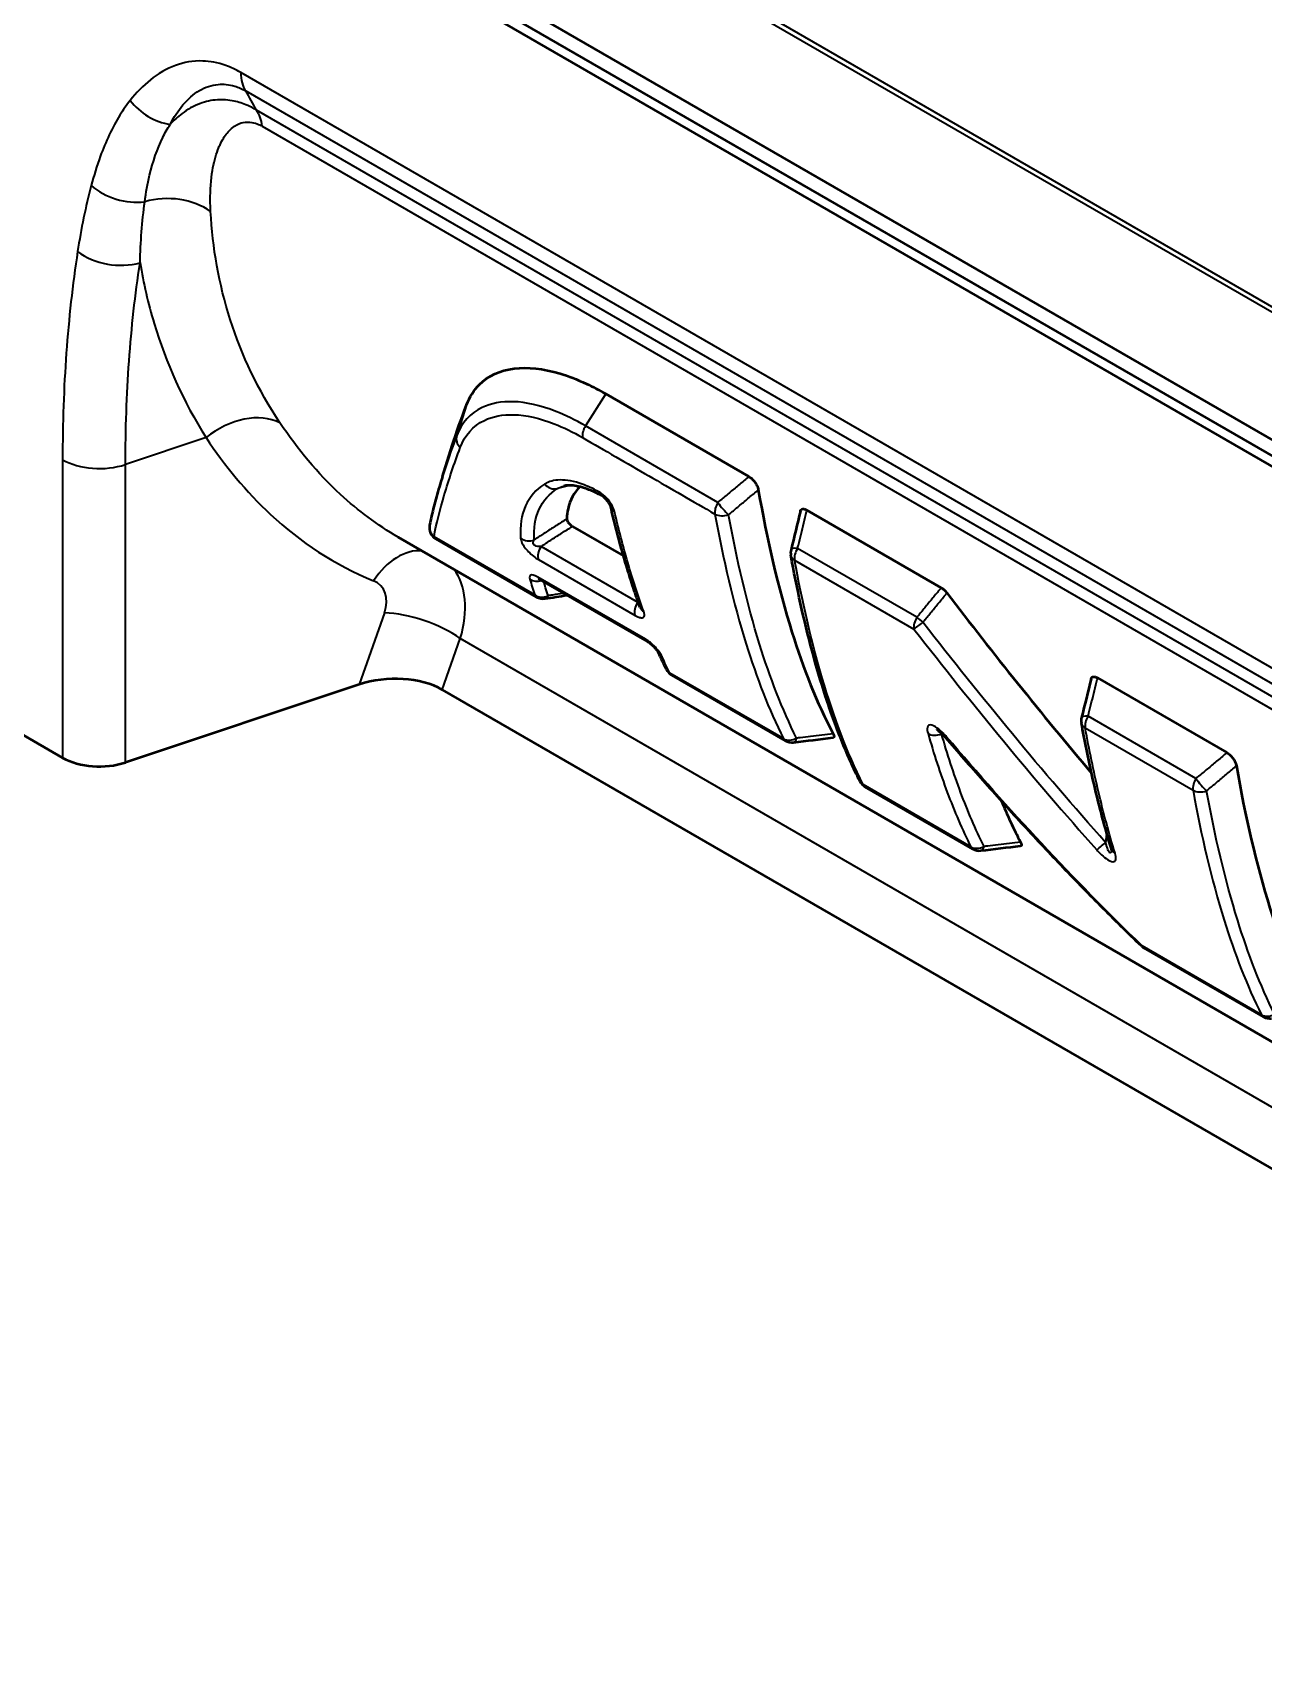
# Model space of a CAD drawing. Header units: millimetres. Extents: x 0 to 2181, y -65 to 1050.
# Drawn here: x 176.6 to 223.8, y 127.2 to 189.8 of the extents above; entities that cross this region are included whole.
import ezdxf

# ---------------------------------------------------------------- set-up
doc = ezdxf.new("R2010")
doc.units = ezdxf.units.MM
doc.header["$LTSCALE"] = 2.5
doc.layers.add('Sichtbar (ISO)', color=7, linetype='Continuous', lineweight=50)
doc.layers.add('Sichtbar schmal (ISO)', color=7, linetype='Continuous', lineweight=35)

msp = doc.modelspace()

# ---------------------------------------------------------------- linework, layer by layer
at = {"layer": 'Sichtbar (ISO)'}
for p, q in [((49.512, 274.955), (402.712, 71.035)), ((48.982, 274.24), (402.536, 70.116)), ((49.512, 274.342), (402.712, 70.422)), ((198.548, 175.915), (204.043, 172.742)), ((192.285, 172.751), (192.661, 173.933)), ((206.271, 171.456), (211.425, 168.48)), ((197.276, 170.833), (199.229, 169.706)), ((190.583, 170.423), (273.095, 122.785)), ((195.895, 168.12), (192.031, 170.351)), ((200.151, 166.409), (196.021, 168.793)), ((172.801, 164.787), (177.702, 161.957)), ((189.085, 164.763), (180.116, 161.774)), ((192.276, 164.566), (273.23, 117.826)), ((205.444, 162.607), (201.082, 165.126)), ((217.424, 165.017), (222.391, 162.15)), ((212.638, 158.453), (208.5, 160.843)), ((223.791, 152.014), (219.208, 154.66))]:
    msp.add_line(p, q, dxfattribs=at)
for centre, start, end in [((192.281, 170.784), 169.0153, 240), ((206.146, 169.816), 166.32097, 190.36877), ((196.145, 168.553), 240, 278.82009), ((201.332, 165.559), 206.58045, 240), ((217.299, 163.376), 166.32097, 190.36877), ((205.694, 163.04), 240, 276.88407), ((208.75, 161.276), 206.58045, 240), ((212.888, 158.887), 240, 276.88407), ((219.458, 155.093), 226.16652, 240), ((224.041, 152.447), 240, 276.88407)]:
    msp.add_arc(centre, 0.5, start, end, dxfattribs=at)
for centre, major_axis, ratio, start_param, end_param in [((1244.688, 93.847), (722.677, 976.104), 0.815734, 2.04603, 2.047336), ((-127.184, 509.947), (-710.482, 88.674), 0.48493, 2.1029, 2.104231), ((190.335, 163.513), (2.629, 0.122), 0.556769, 0.715118, 2.04024), ((1254.011, 87.542), (-721.405, -974.381), 0.815735, 5.187623, 5.188932), ((-15.008, 429.896), (-547.584, 68.221), 0.484888, 2.045295, 2.048333), ((179.116, 162.774), (2, 0), 0.57735, 3.926991, 5.235988), ((-7.814, 425.743), (-547.584, 68.221), 0.484888, 2.045295, 2.048333)]:
    msp.add_ellipse(centre, major_axis=major_axis, ratio=ratio, start_param=start_param, end_param=end_param, dxfattribs=at)
for points, knots in [([(193.208, 175.497), (193.32, 175.8), (193.487, 176.064), (194.039, 176.606), (194.489, 176.817), (195.551, 176.951), (196.144, 176.891), (197.121, 176.598), (197.459, 176.468), (198.05, 176.19), (198.298, 176.06), (198.548, 175.915)], [-10.070191, -10.070191, -10.070191, -10.070191, -9.647443, -9.647443, -9.001633, -9.001633, -8.395707, -8.395707, -8.092888, -8.092888, -7.880273, -7.880273, -7.880273, -7.880273]), ([(192.285, 172.751), (192.242, 172.618), (192.202, 172.486), (192.124, 172.226), (192.087, 172.098), (192.016, 171.844), (191.983, 171.719), (191.921, 171.473), (191.892, 171.352), (191.838, 171.113), (191.813, 170.995), (191.79, 170.879)], [0.764513, 0.764513, 0.764513, 0.764513, 0.965605, 0.965605, 1.166799, 1.166799, 1.367994, 1.367994, 1.569189, 1.569189, 1.770384, 1.770384, 1.770384, 1.770384]), ([(204.043, 172.742), (204.085, 172.718), (204.128, 172.686), (204.207, 172.612), (204.242, 172.572), (204.305, 172.486), (204.331, 172.441), (204.366, 172.369), (204.377, 172.341), (204.395, 172.286), (204.401, 172.259), (204.406, 172.233)], [0, 0, 0, 0, 0.0356313, 0.0356313, 0.0677715, 0.0677715, 0.099829, 0.099829, 0.1202426, 0.1202426, 0.1415178, 0.1415178, 0.1415178, 0.1415178]), ([(198.369, 172.023), (198.24, 172.093), (198.115, 172.153), (197.876, 172.254), (197.763, 172.295), (197.549, 172.357), (197.45, 172.378), (197.27, 172.403), (197.189, 172.407), (197.047, 172.401), (196.987, 172.392), (196.936, 172.378)], [0, 0, 0, 0, 0.1214779, 0.1214779, 0.2429557, 0.2429557, 0.3644336, 0.3644336, 0.4859114, 0.4859114, 0.6073893, 0.6073893, 0.6073893, 0.6073893]), ([(197.557, 172.353), (197.335, 172.129), (197.183, 171.843), (197.078, 171.383), (197.06, 171.253), (197.053, 171.117)], [-3.4638764, -3.4638764, -3.4638764, -3.4638764, -2.9942146, -2.9942146, -2.821874, -2.821874, -2.821874, -2.821874]), ([(204.406, 172.233), (204.74, 170.325), (205.162, 168.475), (206.128, 165.395), (206.648, 164.068), (207.278, 162.873)], [-5.130969, -5.130969, -5.130969, -5.130969, -3.583141, -3.583141, -2.332327, -2.332327, -2.332327, -2.332327]), ([(198.742, 171.576), (198.74, 171.585), (198.736, 171.599), (198.723, 171.633), (198.714, 171.653), (198.691, 171.696), (198.677, 171.719), (198.646, 171.767), (198.628, 171.791), (198.588, 171.839), (198.567, 171.863), (198.522, 171.909), (198.498, 171.931), (198.45, 171.97), (198.426, 171.988), (198.392, 172.01), (198.38, 172.017), (198.369, 172.023)], [0, 0, 0, 0, 0.0288783, 0.0288783, 0.0570194, 0.0570194, 0.0847268, 0.0847268, 0.1124749, 0.1124749, 0.1410755, 0.1410755, 0.1713842, 0.1713842, 0.2039232, 0.2039232, 0.2232011, 0.2232011, 0.2232011, 0.2232011]), ([(199.87, 167.722), (199.781, 167.967), (199.695, 168.215), (199.529, 168.716), (199.449, 168.969), (199.294, 169.479), (199.219, 169.737), (199.074, 170.256), (199.005, 170.517), (198.87, 171.044), (198.805, 171.309), (198.742, 171.576)], [0, 0, 0, 0, 0.226499, 0.226499, 0.452998, 0.452998, 0.679497, 0.679497, 0.905996, 0.905996, 1.132495, 1.132495, 1.132495, 1.132495]), ([(206.023, 171.42), (206.024, 171.423), (206.025, 171.426), (206.034, 171.457), (206.05, 171.479), (206.095, 171.504), (206.122, 171.507), (206.19, 171.496), (206.23, 171.48), (206.271, 171.456)], [0.0379008, 0.0379008, 0.0379008, 0.0379008, 0.0408873, 0.0408873, 0.0747294, 0.0747294, 0.1063303, 0.1063303, 0.1418583, 0.1418583, 0.1418583, 0.1418583]), ([(197.053, 171.117), (197.052, 171.101), (197.056, 171.081), (197.072, 171.04), (197.082, 171.02), (197.11, 170.98), (197.125, 170.96), (197.162, 170.921), (197.182, 170.902), (197.227, 170.865), (197.252, 170.847), (197.276, 170.833)], [0, 0, 0, 0, 0.02032555, 0.02032555, 0.03705326, 0.03705326, 0.0526694, 0.0526694, 0.06921927, 0.06921927, 0.08957238, 0.08957238, 0.08957238, 0.08957238]), ([(208.302, 161.052), (208.048, 161.562), (207.813, 162.09), (207.376, 163.177), (207.175, 163.736), (206.802, 164.878), (206.63, 165.461), (206.312, 166.649), (206.165, 167.252), (205.894, 168.477), (205.769, 169.098), (205.654, 169.726)], [0, 0, 0, 0, 0.514738, 0.514738, 1.029477, 1.029477, 1.544215, 1.544215, 2.058953, 2.058953, 2.573691, 2.573691, 2.573691, 2.573691]), ([(196.021, 168.793), (196.009, 168.8), (195.998, 168.806), (195.982, 168.814), (195.976, 168.817), (195.972, 168.818), (195.972, 168.818), (195.972, 168.818)], [0, 0, 0, 0, 0.01732691, 0.01732691, 0.03465383, 0.03465383, 0.04079781, 0.04079781, 0.04079781, 0.04079781]), ([(211.425, 168.48), (211.433, 168.476), (211.441, 168.471), (211.458, 168.46), (211.467, 168.454), (211.493, 168.435), (211.512, 168.42), (211.571, 168.368), (211.61, 168.325), (211.645, 168.279)], [-0.06414429, -0.06414429, -0.06414429, -0.06414429, -0.05747585, -0.05747585, -0.05013887, -0.05013887, -0.03498415, -0.03498415, 0, 0, 0, 0]), ([(199.872, 167.715), (199.872, 167.715), (199.872, 167.715), (199.872, 167.716), (199.871, 167.718), (199.87, 167.722)], [0.20367037, 0.20367037, 0.20367037, 0.20367037, 0.20529177, 0.20529177, 0.21763973, 0.21763973, 0.21763973, 0.21763973]), ([(200.586, 165.96), (200.58, 165.974), (200.57, 165.993), (200.542, 166.037), (200.525, 166.063), (200.484, 166.117), (200.461, 166.145), (200.412, 166.199), (200.387, 166.225), (200.335, 166.273), (200.308, 166.297), (200.256, 166.339), (200.229, 166.359), (200.185, 166.388), (200.167, 166.4), (200.151, 166.409)], [0, 0, 0, 0, 0.034072, 0.034072, 0.0679699, 0.0679699, 0.0995248, 0.0995248, 0.1289152, 0.1289152, 0.1576865, 0.1576865, 0.1875049, 0.1875049, 0.2106935, 0.2106935, 0.2106935, 0.2106935]), ([(200.885, 165.335), (200.864, 165.376), (200.844, 165.417), (200.803, 165.5), (200.783, 165.541), (200.743, 165.624), (200.723, 165.666), (200.683, 165.75), (200.664, 165.792), (200.624, 165.876), (200.605, 165.918), (200.586, 165.96)], [0, 0, 0, 0, 0.0415152, 0.0415152, 0.0830304, 0.0830304, 0.1245455, 0.1245455, 0.1660607, 0.1660607, 0.2075759, 0.2075759, 0.2075759, 0.2075759]), ([(217.176, 164.981), (217.177, 164.984), (217.178, 164.986), (217.187, 165.018), (217.203, 165.04), (217.248, 165.065), (217.275, 165.068), (217.343, 165.057), (217.383, 165.041), (217.424, 165.017)], [0.0379008, 0.0379008, 0.0379008, 0.0379008, 0.0408868, 0.0408868, 0.0747289, 0.0747289, 0.1063298, 0.1063298, 0.1418583, 0.1418583, 0.1418583, 0.1418583]), ([(207.278, 162.873), (207.299, 162.833), (207.312, 162.798), (207.313, 162.752), (207.306, 162.738), (207.286, 162.73), (207.282, 162.73), (207.278, 162.729)], [0, 0, 0, 0, 0.04246519, 0.04246519, 0.07630631, 0.07630631, 0.08353512, 0.08353512, 0.08353512, 0.08353512]), ([(211.591, 162.735), (211.561, 162.77), (211.53, 162.804), (211.468, 162.868), (211.437, 162.898), (211.378, 162.952), (211.349, 162.976), (211.307, 163.007), (211.291, 163.017), (211.273, 163.028), (211.268, 163.031), (211.264, 163.033), (211.264, 163.033), (211.264, 163.033)], [0, 0, 0, 0, 0.0329126, 0.0329126, 0.0658251, 0.0658251, 0.0987377, 0.0987377, 0.1227395, 0.1227395, 0.1378648, 0.1378648, 0.1439866, 0.1439866, 0.1439866, 0.1439866]), ([(219.112, 154.733), (218.584, 155.24), (218.062, 155.753), (217.029, 156.792), (216.518, 157.316), (215.506, 158.376), (215.005, 158.911), (214.014, 159.989), (213.523, 160.533), (212.55, 161.628), (212.068, 162.18), (211.591, 162.735)], [0, 0, 0, 0, 0.43843, 0.43843, 0.876861, 0.876861, 1.315291, 1.315291, 1.753722, 1.753722, 2.192152, 2.192152, 2.192152, 2.192152]), ([(217.956, 158.456), (217.862, 158.764), (217.772, 159.076), (217.599, 159.704), (217.516, 160.022), (217.357, 160.661), (217.281, 160.984), (217.136, 161.634), (217.066, 161.961), (216.932, 162.621), (216.869, 162.953), (216.808, 163.286)], [0, 0, 0, 0, 0.273707, 0.273707, 0.547413, 0.547413, 0.82112, 0.82112, 1.094827, 1.094827, 1.368533, 1.368533, 1.368533, 1.368533]), ([(222.391, 162.15), (222.433, 162.125), (222.476, 162.094), (222.555, 162.019), (222.59, 161.979), (222.652, 161.893), (222.678, 161.849), (222.713, 161.776), (222.724, 161.748), (222.742, 161.693), (222.749, 161.666), (222.753, 161.64)], [0, 0, 0, 0, 0.0356313, 0.0356313, 0.0677715, 0.0677715, 0.099829, 0.099829, 0.1202426, 0.1202426, 0.1415178, 0.1415178, 0.1415178, 0.1415178]), ([(222.753, 161.64), (223.088, 159.732), (223.51, 157.882), (224.476, 154.802), (224.995, 153.475), (225.625, 152.28)], [-5.130969, -5.130969, -5.130969, -5.130969, -3.583141, -3.583141, -2.332327, -2.332327, -2.332327, -2.332327]), ([(214.472, 158.72), (214.493, 158.679), (214.506, 158.644), (214.507, 158.598), (214.5, 158.584), (214.48, 158.577), (214.477, 158.576), (214.473, 158.575)], [0, 0, 0, 0, 0.04246391, 0.04246391, 0.07630496, 0.07630496, 0.0835351, 0.0835351, 0.0835351, 0.0835351]), ([(217.968, 158.409), (217.968, 158.409), (217.968, 158.409), (217.967, 158.41), (217.967, 158.412), (217.966, 158.42), (217.964, 158.426), (217.961, 158.44), (217.959, 158.448), (217.956, 158.456)], [0.29322964, 0.29322964, 0.29322964, 0.29322964, 0.29452528, 0.29452528, 0.30870337, 0.30870337, 0.32288145, 0.32288145, 0.33705953, 0.33705953, 0.33705953, 0.33705953])]:
    msp.add_open_spline(points, degree=3, knots=knots, dxfattribs=at)
for points in [[(192.661, 173.933), (192.82, 174.431), (193.004, 174.955), (193.208, 175.497)], [(211.645, 168.279), (213.409, 165.97), (215.267, 163.642), (217.195, 161.368)], [(213.726, 160.31), (213.956, 159.76), (214.204, 159.228), (214.472, 158.72)]]:
    msp.add_open_spline(points, degree=3, dxfattribs=at)
at = {"layer": 'Sichtbar schmal (ISO)'}
for p, q in [((406.955, 73.484), (53.755, 277.404)), ((407.122, 73.599), (53.922, 277.519)), ((266.973, 140.656), (184.544, 188.246)), ((184.734, 187.539), (267.163, 139.949)), ((267.93, 139.007), (185.146, 186.802)), ((185.367, 186.182), (268.151, 138.387)), ((198.548, 175.915), (197.776, 174.686)), ((193.208, 175.497), (192.832, 174.314)), ((202.857, 171.753), (197.776, 174.686)), ((183.211, 174.236), (180.116, 173.205)), ((177.702, 173.388), (177.702, 161.957)), ((180.116, 161.774), (180.116, 173.205)), ((197.161, 172.405), (196.701, 172.28)), ((195.822, 168.2), (191.959, 170.431)), ((195.967, 169.556), (199.674, 167.416)), ((199.773, 167.919), (196.066, 170.059)), ((210.494, 167.343), (205.913, 169.988)), ((205.799, 169.539), (210.38, 166.894)), ((200.072, 166.501), (195.943, 168.886)), ((190.056, 167.515), (189.085, 164.763)), ((192.276, 164.566), (192.967, 166.526)), ((273.212, 120.197), (192.967, 166.526)), ((205.371, 162.687), (201.009, 165.205)), ((221.204, 161.16), (217.066, 163.549)), ((216.952, 163.099), (221.09, 160.71)), ((212.566, 158.533), (208.427, 160.923)), ((223.719, 152.094), (219.136, 154.74))]:
    msp.add_line(p, q, dxfattribs=at)
for centre, major_axis, ratio, start_param, end_param in [((185.958, 189.063), (-1, -1.732), 0.57735, 5.497787, 6.021386), ((181.71, 187.99), (1.568, -1.241), 0.795863, 4.406393, 5.337363), ((183.615, 184.898), (1.25, 2.165), 0.57735, 5.632019, 6.021386), ((180.216, 184.723), (-1.935, 0.506), 0.70489, 0.950925, 2.084115), ((181.655, 181.49), (2.496, 0.146), 0.765753, 0.761792, 1.851858), ((179.693, 182.191), (-1.977, 0.302), 0.66228, 0.879725, 2.188722), ((184.461, 172.986), (2.082, 1.384), 0.700036, 0.374182, 1.710933), ((198.007, 174.515), (0.251, 0.432), 0.575303, 1.506919, 2.54608), ((193.307, 174.158), (-0.469, 0.174), 0.890916, 0.042241, 1.125691), ((179.116, 174.205), (-2, 0), 0.57735, 0.785398, 2.094395), ((196.548, 172.753), (0.258, -0.428), 0.905675, 4.869046, 6.029012), ((198.608, 172.462), (-0.239, -0.439), 0.603826, 5.707144, 6.283185), ((199.229, 171.691), (-0.487, -0.114), 0.695669, 0, 0.637143), ((203.09, 171.58), (0.25, 0.433), 0.57735, 1.505728, 2.544881), ((203.09, 171.58), (-0.32, 0.384), 0.166968, 0.972629, 2.326819), ((192.281, 170.784), (-0.491, 0.095), 0.942165, 0, 1.048691), ((203.09, 171.58), (-0.492, -0.09), 0.675489, 0.671581, 1.804313), ((192.281, 170.784), (-0.25, -0.433), 0.57735, 5.91943, 6.283185), ((195.618, 170.706), (0.499, 0.033), 0.859649, 3.921749, 5.043776), ((190.89, 167.496), (0.941, 2.316), 0.677587, 0.199979, 1.292304), ((196.3, 169.887), (0.25, 0.433), 0.57735, 1.505728, 2.70358), ((206.146, 169.816), (-0.492, -0.09), 0.675304, 0, 0.671399), ((206.146, 169.816), (-0.486, 0.118), 0.265425, 5.27647, 6.283185), ((206.146, 169.816), (-0.25, -0.433), 0.57735, 4.64732, 5.686474), ((190.042, 166.263), (2.331, 3.264), 0.631811, 5.209879, 6.091632), ((188.792, 167.513), (-1.134, -1.037), 0.697902, 2.224388, 3.462), ((195.965, 169.153), (-0.482, -0.133), 0.843824, 0.62189, 1.605833), ((196.271, 169.226), (-0.25, -0.433), 0.57735, 5.877082, 6.283185), ((196.145, 168.553), (0.476, 0.154), 0.852233, 3.730285, 4.837048), ((196.145, 168.553), (-0.25, -0.433), 0.57735, 5.91943, 6.283185), ((196.145, 168.553), (0.077, -0.494), 0.443872, 0, 0.617866), ((200.006, 167.747), (0.25, 0.433), 0.57735, 1.505728, 2.70358), ((200.34, 167.892), (-0.47, -0.17), 0.734512, 0, 0.553565), ((191.306, 166.265), (2.358, -0.832), 0.396316, 0.937358, 2.26248), ((210.727, 167.171), (0.25, 0.433), 0.57735, 1.505728, 2.544881), ((210.727, 167.171), (-0.395, -0.307), 0.024669, 0.476813, 1.539733), ((210.727, 167.171), (-0.387, 0.317), 0.035761, 0.95323, 1.587946), ((200.401, 166.842), (-0.25, -0.433), 0.57735, 5.877082, 6.283185), ((201.041, 166.168), (-0.455, -0.208), 0.755433, 0, 0.493402), ((201.332, 165.559), (-0.447, -0.224), 0.76335, 0, 0.466427), ((201.332, 165.559), (-0.25, -0.433), 0.57735, 5.91943, 6.283185), ((217.299, 163.376), (-0.486, 0.118), 0.265425, 5.27647, 6.283185), ((217.299, 163.376), (-0.25, -0.433), 0.57735, 4.64732, 5.686474), ((205.694, 163.04), (0.447, 0.224), 0.762792, 3.607508, 4.738375), ((205.694, 163.04), (-0.25, -0.433), 0.57735, 5.91943, 6.283185), ((205.694, 163.04), (0.06, -0.496), 0.399783, 0, 0.782755), ((211.26, 163.188), (0.481, 0.138), 0.713265, 3.744453, 4.878908), ((211.97, 163.061), (-0.379, -0.326), 0.044836, 0, 0.4157), ((217.299, 163.376), (-0.492, -0.09), 0.675304, 0, 0.671399), ((208.75, 161.276), (-0.447, -0.224), 0.76335, 0, 0.466427), ((208.75, 161.276), (-0.25, -0.433), 0.57735, 5.91943, 6.283185), ((221.437, 160.988), (0.25, 0.433), 0.57735, 1.505728, 2.544881), ((221.437, 160.988), (-0.32, 0.384), 0.166968, 0.972629, 2.326819), ((221.437, 160.988), (-0.492, -0.09), 0.675489, 0.671581, 1.804313), ((212.888, 158.887), (0.447, 0.224), 0.762792, 3.607508, 4.738375), ((212.888, 158.887), (-0.25, -0.433), 0.57735, 5.91943, 6.283185), ((212.888, 158.887), (0.06, -0.496), 0.399783, 0, 0.782755), ((217.732, 158.737), (-0.373, -0.333), 0.052893, 0.391243, 1.537734), ((218.434, 158.602), (-0.478, -0.146), 0.71877, 0, 0.590961), ((219.458, 155.093), (-0.346, -0.361), 0.082338, 0, 0.295782), ((219.458, 155.093), (-0.25, -0.433), 0.57735, 5.91943, 6.283185), ((224.041, 152.447), (0.447, 0.224), 0.762792, 3.607508, 4.738375), ((224.041, 152.447), (-0.25, -0.433), 0.57735, 5.91943, 6.283185)]:
    msp.add_ellipse(centre, major_axis=major_axis, ratio=ratio, start_param=start_param, end_param=end_param, dxfattribs=at)
for points, knots in [([(184.544, 188.246), (184.35, 188.358), (184.155, 188.448), (183.658, 188.624), (183.362, 188.677), (182.705, 188.697), (182.357, 188.631), (181.685, 188.386), (181.366, 188.197), (180.79, 187.738), (180.532, 187.471), (180.296, 187.174)], [0, 0, 0, 0, 0.165116, 0.165116, 0.429301, 0.429301, 0.781293, 0.781293, 1.165042, 1.165042, 1.54099, 1.54099, 1.54099, 1.54099]), ([(181.827, 186.252), (181.972, 186.527), (182.135, 186.779), (182.509, 187.222), (182.72, 187.412), (183.176, 187.68), (183.416, 187.766), (183.878, 187.806), (184.089, 187.786), (184.448, 187.679), (184.59, 187.619), (184.734, 187.539)], [-1.54099, -1.54099, -1.54099, -1.54099, -1.165042, -1.165042, -0.781293, -0.781293, -0.429301, -0.429301, -0.165116, -0.165116, 0, 0, 0, 0]), ([(180.296, 187.174), (180.157, 186.998), (180.027, 186.811), (179.608, 186.134), (179.359, 185.599), (179.018, 184.666), (178.903, 184.293), (178.802, 183.906)], [-1.100672, -1.100672, -1.100672, -1.100672, -0.878639, -0.878639, -0.337938, -0.337938, 0, 0, 0, 0]), ([(185.146, 186.802), (185.033, 186.871), (184.919, 186.929), (184.63, 187.057), (184.457, 187.112), (184.063, 187.196), (183.851, 187.208), (183.41, 187.181), (183.191, 187.13), (182.727, 186.961), (182.495, 186.827), (182.119, 186.544), (181.967, 186.403), (181.827, 186.252)], [0, 0, 0, 0, 0.0550176, 0.0550176, 0.1430458, 0.1430458, 0.2663704, 0.2663704, 0.4189725, 0.4189725, 0.6189933, 0.6189933, 0.7804221, 0.7804221, 0.7804221, 0.7804221]), ([(180.856, 183.286), (180.904, 183.636), (180.966, 183.975), (181.169, 184.823), (181.334, 185.311), (181.631, 185.924), (181.725, 186.094), (181.827, 186.252)], [0, 0, 0, 0, 0.337938, 0.337938, 0.878639, 0.878639, 1.100672, 1.100672, 1.100672, 1.100672]), ([(183.384, 182.915), (183.376, 183.059), (183.372, 183.201), (183.369, 183.738), (183.396, 184.124), (183.504, 184.769), (183.571, 185.036), (183.732, 185.458), (183.813, 185.624), (184.001, 185.91), (184.107, 186.034), (184.329, 186.209), (184.437, 186.27), (184.661, 186.338), (184.772, 186.352), (184.983, 186.333), (185.077, 186.312), (185.238, 186.25), (185.302, 186.22), (185.367, 186.182)], [-1.667885, -1.667885, -1.667885, -1.667885, -1.529011, -1.529011, -1.136252, -1.136252, -0.834129, -0.834129, -0.618993, -0.618993, -0.418973, -0.418973, -0.26637, -0.26637, -0.143046, -0.143046, -0.055018, -0.055018, 0, 0, 0, 0]), ([(178.802, 183.906), (178.695, 183.5), (178.598, 183.086), (178.423, 182.242), (178.346, 181.813), (178.279, 181.374)], [-0.7099615, -0.7099615, -0.7099615, -0.7099615, -0.3549808, -0.3549808, 0, 0, 0, 0]), ([(180.675, 180.949), (180.685, 181.346), (180.705, 181.74), (180.765, 182.519), (180.806, 182.905), (180.856, 183.286)], [0, 0, 0, 0, 0.3549808, 0.3549808, 0.7099615, 0.7099615, 0.7099615, 0.7099615]), ([(186.045, 174.807), (185.209, 176.053), (184.577, 177.395), (183.701, 180.136), (183.457, 181.534), (183.384, 182.915)], [-2.676454, -2.676454, -2.676454, -2.676454, -1.338227, -1.338227, 0, 0, 0, 0]), ([(178.279, 181.374), (178.086, 180.111), (177.941, 178.811), (177.749, 176.146), (177.702, 174.781), (177.702, 173.388)], [-2.046556, -2.046556, -2.046556, -2.046556, -1.023278, -1.023278, 0, 0, 0, 0]), ([(180.116, 173.205), (180.116, 174.556), (180.162, 175.88), (180.348, 178.464), (180.488, 179.724), (180.675, 180.949)], [0, 0, 0, 0, 1.023278, 1.023278, 2.046556, 2.046556, 2.046556, 2.046556]), ([(180.675, 180.949), (180.804, 180.17), (180.983, 179.39), (181.67, 177.112), (182.329, 175.628), (183.211, 174.236)], [0.648764, 0.648764, 0.648764, 0.648764, 1.338227, 1.338227, 2.676454, 2.676454, 2.676454, 2.676454]), ([(197.776, 174.686), (197.775, 174.686), (197.775, 174.687), (197.774, 174.687), (197.384, 174.913), (197.001, 175.1), (196.043, 175.476), (195.492, 175.598), (194.546, 175.63), (194.143, 175.552), (193.344, 175.175), (193.012, 174.8), (192.832, 174.314)], [-0.000436, -0.000436, -0.000436, -0.000436, 0, 0, 0, 0.313822, 0.313822, 0.815937, 0.815937, 1.285742, 1.285742, 1.939959, 1.939959, 1.939959, 1.939959]), ([(190.584, 170.423), (189.785, 170.885), (189.046, 171.435), (187.496, 172.865), (186.725, 173.793), (186.045, 174.807)], [-1.929038, -1.929038, -1.929038, -1.929038, -1.088869, -1.088869, 0, 0, 0, 0]), ([(192.965, 173.856), (193.136, 174.325), (193.452, 174.687), (194.211, 175.052), (194.594, 175.128), (195.493, 175.101), (196.017, 174.986), (196.926, 174.63), (197.289, 174.453), (197.659, 174.238)], [-1.939959, -1.939959, -1.939959, -1.939959, -1.285742, -1.285742, -0.815937, -0.815937, -0.313822, -0.313822, 0, 0, 0, 0]), ([(183.211, 174.236), (183.928, 173.157), (184.747, 172.16), (186.825, 170.228), (188.145, 169.354), (189.64, 168.746)], [0, 0, 0, 0, 1.088869, 1.088869, 2.406345, 2.406345, 2.406345, 2.406345]), ([(192.832, 174.314), (192.832, 174.314), (192.832, 174.313), (192.831, 174.313), (192.627, 173.771), (192.443, 173.249), (192.285, 172.751)], [-0.0003324, -0.0003324, -0.0003324, -0.0003324, 0, 0, 0, 0.7644101, 0.7644101, 0.7644101, 0.7644101]), ([(197.659, 174.238), (197.66, 174.238), (197.661, 174.237), (197.662, 174.237), (198.509, 173.748), (199.355, 173.259), (201.049, 172.281), (201.896, 171.792), (202.742, 171.303)], [-1.437763, -1.437763, -1.437763, -1.437763, -1.437043, -1.437043, -1.437043, -0.718521, -0.718521, 0, 0, 0, 0]), ([(191.959, 170.431), (192.048, 170.926), (192.183, 171.466), (192.524, 172.614), (192.73, 173.222), (192.964, 173.854), (192.965, 173.855), (192.965, 173.855), (192.965, 173.856)], [-1.770384, -1.770384, -1.770384, -1.770384, -0.885192, -0.885192, 0, 0, 0, 0.000585, 0.000585, 0.000585, 0.000585]), ([(204.043, 172.742), (204.029, 172.73), (204.015, 172.718), (204, 172.706), (203.883, 172.608), (203.765, 172.51), (203.53, 172.314), (203.412, 172.215), (203.294, 172.117), (203.182, 172.024), (203.071, 171.931), (202.925, 171.809), (202.891, 171.781), (202.857, 171.753)], [-0.0114235, -0.0114235, -0.0114235, -0.0114235, 0, 0, 0, 0.0932355, 0.0932355, 0.186471, 0.186471, 0.186471, 0.2750435, 0.2750435, 0.3020509, 0.3020509, 0.3020509, 0.3020509]), ([(196.205, 172.455), (195.878, 172.254), (195.63, 171.969), (195.316, 171.266), (195.251, 170.847), (195.284, 170.381)], [0, 0, 0, 0, 0.542735, 0.542735, 1.084842, 1.084842, 1.084842, 1.084842]), ([(195.807, 170.311), (195.776, 170.755), (195.84, 171.152), (196.144, 171.82), (196.385, 172.09), (196.701, 172.28)], [-1.084842, -1.084842, -1.084842, -1.084842, -0.542735, -0.542735, 0, 0, 0, 0]), ([(198.263, 172.172), (198.052, 172.287), (197.847, 172.38), (197.338, 172.563), (197.049, 172.616), (196.566, 172.608), (196.366, 172.554), (196.206, 172.455), (196.206, 172.455), (196.205, 172.455), (196.205, 172.455)], [0, 0, 0, 0, 0.1803191, 0.1803191, 0.4688298, 0.4688298, 0.734727, 0.734727, 0.734727, 0.7347817, 0.7347817, 0.7347817, 0.7347817]), ([(198.885, 171.397), (198.877, 171.43), (198.866, 171.465), (198.831, 171.559), (198.801, 171.62), (198.715, 171.761), (198.655, 171.84), (198.504, 172.005), (198.409, 172.083), (198.3, 172.152), (198.281, 172.163), (198.263, 172.172)], [0, 0, 0, 0, 0.0281118, 0.0281118, 0.0730906, 0.0730906, 0.131563, 0.131563, 0.2075772, 0.2075772, 0.2232011, 0.2232011, 0.2232011, 0.2232011]), ([(203.263, 171.278), (203.297, 171.306), (203.331, 171.335), (203.477, 171.457), (203.588, 171.55), (203.7, 171.643), (203.818, 171.741), (203.936, 171.84), (204.171, 172.036), (204.288, 172.134), (204.406, 172.233)], [-0.3020509, -0.3020509, -0.3020509, -0.3020509, -0.2750435, -0.2750435, -0.186471, -0.186471, -0.186471, -0.0932355, -0.0932355, 0, 0, 0, 0]), ([(205.913, 169.988), (205.923, 170.03), (205.934, 170.072), (205.978, 170.253), (206.011, 170.391), (206.045, 170.529), (206.08, 170.675), (206.116, 170.82), (206.187, 171.111), (206.223, 171.257), (206.258, 171.403), (206.263, 171.42), (206.267, 171.438), (206.271, 171.456)], [0.0615652, 0.0615652, 0.0615652, 0.0615652, 0.0885695, 0.0885695, 0.1771389, 0.1771389, 0.1771389, 0.2703775, 0.2703775, 0.3636161, 0.3636161, 0.3636161, 0.3750396, 0.3750396, 0.3750396, 0.3750396]), ([(197.053, 171.117), (196.922, 171.035), (196.792, 170.952), (196.531, 170.786), (196.402, 170.702), (196.272, 170.617), (196.149, 170.537), (196.027, 170.457), (195.872, 170.355), (195.84, 170.333), (195.807, 170.311)], [0, 0, 0, 0, 0.0954034, 0.0954034, 0.1908068, 0.1908068, 0.1908068, 0.2810841, 0.2810841, 0.3050995, 0.3050995, 0.3050995, 0.3050995]), ([(196.066, 170.059), (196.083, 170.07), (196.1, 170.081), (196.238, 170.172), (196.361, 170.252), (196.483, 170.331), (196.613, 170.415), (196.743, 170.498), (197.003, 170.663), (197.133, 170.744), (197.264, 170.826), (197.268, 170.828), (197.272, 170.831), (197.276, 170.833)], [-0.2933447, -0.2933447, -0.2933447, -0.2933447, -0.2810841, -0.2810841, -0.1908068, -0.1908068, -0.1908068, -0.0954034, -0.0954034, 0, 0, 0, 0.0030543, 0.0030543, 0.0030543, 0.0030543]), ([(200.006, 167.566), (199.785, 168.174), (199.583, 168.8), (199.211, 170.079), (199.041, 170.732), (198.885, 171.397)], [0, 0, 0, 0, 0.566247, 0.566247, 1.132495, 1.132495, 1.132495, 1.132495]), ([(202.742, 171.303), (203.059, 169.572), (203.448, 167.895), (204.341, 165.03), (204.809, 163.81), (205.371, 162.687)], [0, 0, 0, 0, 1.423352, 1.423352, 2.573691, 2.573691, 2.573691, 2.573691]), ([(205.876, 162.705), (205.319, 163.82), (204.854, 165.033), (203.966, 167.883), (203.578, 169.553), (203.263, 171.278)], [-2.573691, -2.573691, -2.573691, -2.573691, -1.423352, -1.423352, 0, 0, 0, 0]), ([(195.284, 170.381), (195.287, 170.33), (195.304, 170.27), (195.385, 170.096), (195.476, 169.97), (195.707, 169.732), (195.844, 169.627), (195.967, 169.556)], [0, 0, 0, 0, 0.0585002, 0.0585002, 0.1521004, 0.1521004, 0.2563228, 0.2563228, 0.2563228, 0.2563228]), ([(196.066, 170.059), (195.979, 170.052), (195.895, 170.062), (195.788, 170.121), (195.762, 170.165), (195.771, 170.247), (195.785, 170.279), (195.807, 170.311)], [-0.2563228, -0.2563228, -0.2563228, -0.2563228, -0.1521004, -0.1521004, -0.0585002, -0.0585002, 0, 0, 0, 0]), ([(195.943, 168.886), (195.874, 168.925), (195.811, 168.952), (195.691, 168.977), (195.647, 168.959), (195.624, 168.888), (195.627, 168.851), (195.639, 168.808)], [0, 0, 0, 0, 0.0579874, 0.0579874, 0.136321, 0.136321, 0.1852795, 0.1852795, 0.1852795, 0.1852795]), ([(208.427, 160.923), (207.799, 162.178), (207.288, 163.555), (206.431, 166.452), (206.085, 167.973), (205.799, 169.539)], [0, 0, 0, 0, 1.286846, 1.286846, 2.573691, 2.573691, 2.573691, 2.573691]), ([(195.639, 168.808), (195.667, 168.705), (195.697, 168.603), (195.758, 168.4), (195.79, 168.3), (195.822, 168.2)], [0, 0, 0, 0, 0.1181234, 0.1181234, 0.2362467, 0.2362467, 0.2362467, 0.2362467]), ([(196.334, 168.17), (196.302, 168.269), (196.272, 168.369), (196.218, 168.547), (196.196, 168.626), (196.173, 168.705)], [-0.2362467, -0.2362467, -0.2362467, -0.2362467, -0.1181234, -0.1181234, -0.0262312, -0.0262312, -0.0262312, -0.0262312]), ([(211.425, 168.48), (211.423, 168.477), (211.42, 168.473), (211.417, 168.47), (211.324, 168.357), (211.231, 168.243), (211.046, 168.017), (210.953, 167.903), (210.86, 167.79), (210.769, 167.678), (210.677, 167.567), (210.555, 167.418), (210.525, 167.38), (210.494, 167.343)], [-0.0027305, -0.0027305, -0.0027305, -0.0027305, 0, 0, 0, 0.0879133, 0.0879133, 0.1758266, 0.1758266, 0.1758266, 0.2625261, 0.2625261, 0.2914641, 0.2914641, 0.2914641, 0.2914641]), ([(196.939, 168.264), (196.933, 168.263), (196.928, 168.262), (196.922, 168.261), (196.782, 168.24), (196.642, 168.218), (196.446, 168.188), (196.39, 168.179), (196.334, 168.17)], [0.1682715, 0.1682715, 0.1682715, 0.1682715, 0.1719101, 0.1719101, 0.1719101, 0.2668993, 0.2668993, 0.3048072, 0.3048072, 0.3048072, 0.3048072]), ([(199.834, 167.819), (199.824, 167.829), (199.812, 167.846), (199.791, 167.883), (199.782, 167.9), (199.773, 167.919)], [-0.07379462, -0.07379462, -0.07379462, -0.07379462, -0.02993735, -0.02993735, 0, 0, 0, 0]), ([(210.723, 167.152), (210.753, 167.189), (210.784, 167.226), (210.906, 167.375), (210.997, 167.487), (211.089, 167.599), (211.181, 167.712), (211.274, 167.825), (211.46, 168.052), (211.552, 168.165), (211.645, 168.279)], [-0.2914641, -0.2914641, -0.2914641, -0.2914641, -0.2625261, -0.2625261, -0.1758266, -0.1758266, -0.1758266, -0.0879133, -0.0879133, 0, 0, 0, 0]), ([(199.674, 167.416), (199.709, 167.396), (199.743, 167.378), (199.828, 167.342), (199.875, 167.328), (199.965, 167.322), (200.002, 167.337), (200.042, 167.413), (200.036, 167.482), (200.006, 167.566)], [0, 0, 0, 0, 0.0299373, 0.0299373, 0.0778371, 0.0778371, 0.1401068, 0.1401068, 0.2176397, 0.2176397, 0.2176397, 0.2176397]), ([(217.737, 158.706), (216.517, 160.069), (215.325, 161.459), (212.99, 164.277), (211.846, 165.706), (210.723, 167.152)], [-2.194813, -2.194813, -2.194813, -2.194813, -1.097406, -1.097406, 0, 0, 0, 0]), ([(200.714, 165.822), (200.679, 165.9), (200.623, 165.99), (200.491, 166.156), (200.421, 166.23), (200.292, 166.348), (200.233, 166.395), (200.141, 166.46), (200.106, 166.482), (200.072, 166.501)], [0, 0, 0, 0, 0.0769527, 0.0769527, 0.136393, 0.136393, 0.1821164, 0.1821164, 0.2106935, 0.2106935, 0.2106935, 0.2106935]), ([(210.38, 166.894), (211.503, 165.445), (212.647, 164.011), (214.982, 161.184), (216.174, 159.789), (217.394, 158.421)], [0, 0, 0, 0, 1.097406, 1.097406, 2.194813, 2.194813, 2.194813, 2.194813]), ([(201.009, 165.205), (200.959, 165.307), (200.909, 165.409), (200.81, 165.614), (200.762, 165.718), (200.714, 165.822)], [0, 0, 0, 0, 0.1037879, 0.1037879, 0.2075759, 0.2075759, 0.2075759, 0.2075759]), ([(217.066, 163.549), (217.077, 163.592), (217.087, 163.635), (217.131, 163.817), (217.165, 163.956), (217.199, 164.095), (217.235, 164.24), (217.27, 164.385), (217.341, 164.674), (217.376, 164.819), (217.411, 164.963), (217.416, 164.981), (217.42, 164.999), (217.424, 165.017)], [-0.3020509, -0.3020509, -0.3020509, -0.3020509, -0.2744899, -0.2744899, -0.1853637, -0.1853637, -0.1853637, -0.0926818, -0.0926818, 0, 0, 0, 0.0114235, 0.0114235, 0.0114235, 0.0114235]), ([(207.278, 162.873), (207.134, 162.856), (206.99, 162.838), (206.701, 162.804), (206.557, 162.786), (206.413, 162.769), (206.279, 162.753), (206.146, 162.737), (205.967, 162.716), (205.922, 162.71), (205.876, 162.705)], [0, 0, 0, 0, 0.0950628, 0.0950628, 0.1901257, 0.1901257, 0.1901257, 0.2782339, 0.2782339, 0.308056, 0.308056, 0.308056, 0.308056]), ([(211.629, 162.756), (211.587, 162.805), (211.543, 162.853), (211.427, 162.972), (211.351, 163.04), (211.179, 163.167), (211.081, 163.215), (210.948, 163.216), (210.91, 163.179), (210.882, 163.058), (210.893, 162.973), (210.92, 162.88)], [0, 0, 0, 0, 0.0385791, 0.0385791, 0.1003057, 0.1003057, 0.1805503, 0.1805503, 0.2551204, 0.2551204, 0.3371313, 0.3371313, 0.3371313, 0.3371313]), ([(210.92, 162.88), (211.141, 162.107), (211.386, 161.354), (211.931, 159.9), (212.232, 159.199), (212.566, 158.533)], [0, 0, 0, 0, 0.6825, 0.6825, 1.364999, 1.364999, 1.364999, 1.364999]), ([(211.436, 162.873), (211.377, 162.915), (211.327, 162.954), (211.267, 163.01), (211.255, 163.028), (211.272, 163.028), (211.273, 163.028), (211.273, 163.028)], [-0.3371313, -0.3371313, -0.3371313, -0.3371313, -0.2551204, -0.2551204, -0.1805503, -0.1805503, -0.1787415, -0.1787415, -0.1787415, -0.1787415]), ([(213.071, 158.551), (212.74, 159.213), (212.442, 159.91), (211.901, 161.355), (211.657, 162.104), (211.436, 162.873)], [-1.364999, -1.364999, -1.364999, -1.364999, -0.6825, -0.6825, 0, 0, 0, 0]), ([(219.136, 154.74), (217.818, 156.01), (216.537, 157.32), (214.039, 159.998), (212.821, 161.366), (211.629, 162.756)], [0, 0, 0, 0, 1.096076, 1.096076, 2.192152, 2.192152, 2.192152, 2.192152]), ([(218.096, 158.29), (217.862, 159.055), (217.653, 159.841), (217.274, 161.447), (217.104, 162.267), (216.952, 163.099)], [0, 0, 0, 0, 0.684267, 0.684267, 1.368533, 1.368533, 1.368533, 1.368533]), ([(222.391, 162.15), (222.376, 162.137), (222.362, 162.125), (222.348, 162.113), (222.23, 162.015), (222.112, 161.917), (221.877, 161.721), (221.759, 161.623), (221.642, 161.524), (221.53, 161.431), (221.418, 161.338), (221.272, 161.217), (221.238, 161.188), (221.204, 161.16)], [-0.0114235, -0.0114235, -0.0114235, -0.0114235, 0, 0, 0, 0.0932386, 0.0932386, 0.1864772, 0.1864772, 0.1864772, 0.2750466, 0.2750466, 0.3020509, 0.3020509, 0.3020509, 0.3020509]), ([(221.61, 160.685), (221.644, 160.714), (221.678, 160.742), (221.824, 160.864), (221.936, 160.957), (222.048, 161.05), (222.165, 161.149), (222.283, 161.247), (222.518, 161.443), (222.636, 161.542), (222.753, 161.64)], [-0.3020509, -0.3020509, -0.3020509, -0.3020509, -0.2750466, -0.2750466, -0.1864772, -0.1864772, -0.1864772, -0.0932386, -0.0932386, 0, 0, 0, 0]), ([(221.09, 160.71), (221.406, 158.979), (221.795, 157.303), (222.688, 154.438), (223.156, 153.217), (223.719, 152.094)], [0, 0, 0, 0, 1.423065, 1.423065, 2.573691, 2.573691, 2.573691, 2.573691]), ([(224.224, 152.112), (223.666, 153.228), (223.201, 154.441), (222.313, 157.291), (221.926, 158.96), (221.61, 160.685)], [-2.573691, -2.573691, -2.573691, -2.573691, -1.423065, -1.423065, 0, 0, 0, 0]), ([(217.772, 159.082), (217.763, 158.995), (217.755, 158.907), (217.744, 158.782), (217.74, 158.744), (217.737, 158.706)], [0.29172079, 0.29172079, 0.29172079, 0.29172079, 0.34456371, 0.34456371, 0.36749422, 0.36749422, 0.36749422, 0.36749422]), ([(214.472, 158.72), (214.329, 158.702), (214.186, 158.685), (213.899, 158.651), (213.756, 158.633), (213.613, 158.616), (213.478, 158.6), (213.344, 158.584), (213.163, 158.562), (213.117, 158.557), (213.071, 158.551)], [0, 0, 0, 0, 0.0944895, 0.0944895, 0.1889791, 0.1889791, 0.1889791, 0.2776606, 0.2776606, 0.308056, 0.308056, 0.308056, 0.308056]), ([(217.394, 158.421), (217.437, 158.373), (217.481, 158.326), (217.6, 158.209), (217.677, 158.141), (217.851, 158.016), (217.948, 157.968), (218.078, 157.963), (218.113, 157.998), (218.137, 158.115), (218.123, 158.198), (218.096, 158.29)], [0, 0, 0, 0, 0.0385714, 0.0385714, 0.1002857, 0.1002857, 0.1805142, 0.1805142, 0.2551802, 0.2551802, 0.3370595, 0.3370595, 0.3370595, 0.3370595]), ([(217.966, 158.419), (217.966, 158.416), (217.965, 158.414), (217.957, 158.352), (217.943, 158.31), (217.898, 158.299), (217.868, 158.337), (217.816, 158.448), (217.794, 158.509), (217.761, 158.617), (217.749, 158.661), (217.737, 158.706)], [-0.2581076, -0.2581076, -0.2581076, -0.2581076, -0.2551802, -0.2551802, -0.1805142, -0.1805142, -0.1002857, -0.1002857, -0.0385714, -0.0385714, 0, 0, 0, 0])]:
    msp.add_open_spline(points, degree=3, knots=knots, dxfattribs=at)
for points in [[(185.146, 186.802), (185.004, 187.051), (184.867, 187.296), (184.734, 187.539)], [(196.701, 172.28), (196.771, 172.322), (196.85, 172.355), (196.936, 172.378)], [(199.783, 167.964), (199.78, 167.949), (199.776, 167.934), (199.773, 167.919)], [(211.436, 162.873), (211.448, 162.87), (211.459, 162.868), (211.471, 162.865)]]:
    msp.add_open_spline(points, degree=3, dxfattribs=at)

doc.saveas('drawing.dxf')
